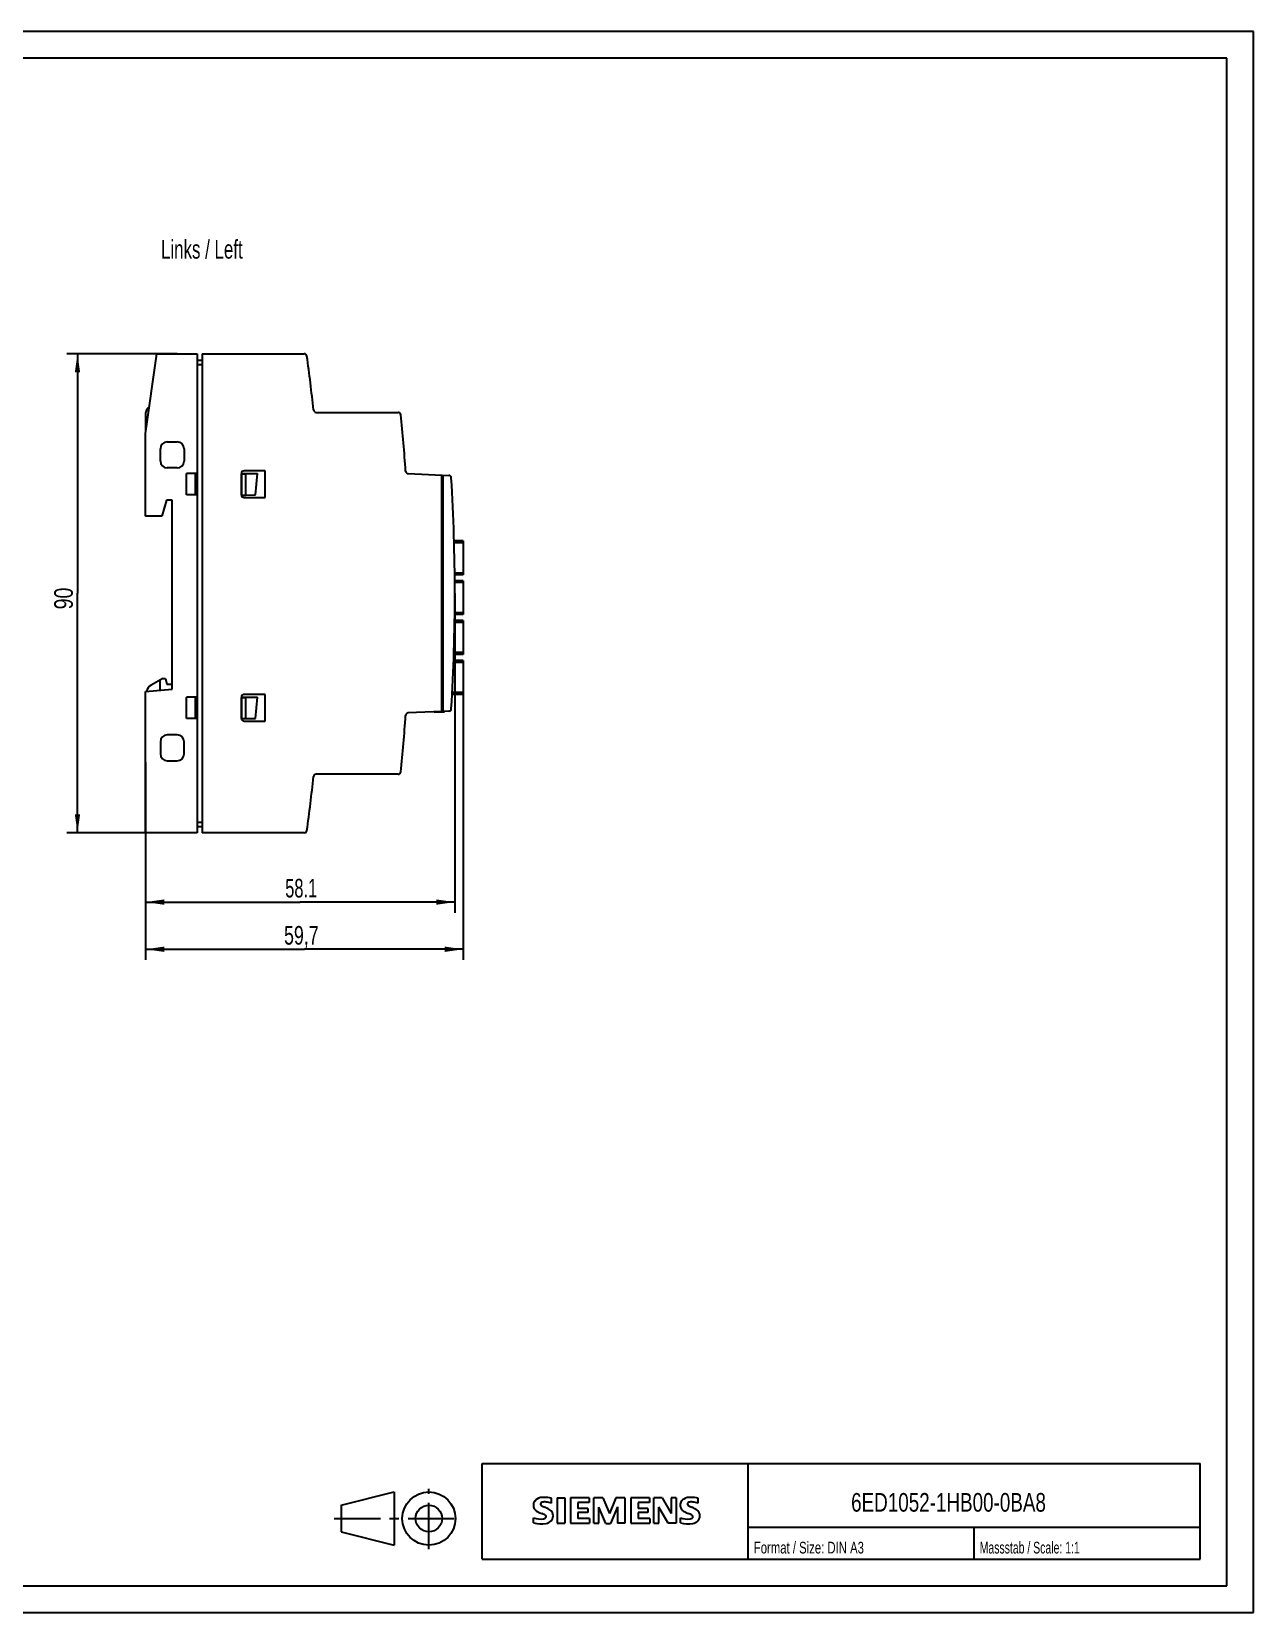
# Model space of a CAD drawing. Extents: x 0 to 420, y 0 to 297.
# Drawn here: x 190.3 to 420, y 0 to 297 of the extents above; entities that cross this region are included whole.
import ezdxf

# ---------------------------------------------------------------- set-up
doc = ezdxf.new("R2010")
doc.units = 0
doc.header["$LTSCALE"] = 23.1
doc.linetypes.add('CENTER', pattern=[0.6, 0.375, -0.075, 0.075, -0.075])
for name, color, linetype in [('11000_LEFT', 7, 'CONTINUOUS'), ('11100_DIM_LEFT', 7, 'CONTINUOUS'), ('11300_LEFT_GERMAN_ENGLISH', 7, 'CONTINUOUS'), ('90000_FRAME', 7, 'CONTINUOUS'), ('91000_TIP', 7, 'CONTINUOUS')]:
    doc.layers.add(name, color=color, linetype=linetype)
doc.styles.get("Standard").update_dxf_attribs({"font": 'txt', "width": 0.8})
doc.dimstyles.new('DIMSTYLE_1', dxfattribs={"dimtxt": 3.5, "dimasz": 3.5, "dimexe": 0.18, "dimexo": 0.0625, "dimgap": 0.09, "dimtad": 1, "dimtxsty": 'STANDARD', "dimcen": 0.09, "dimazin": 3, "dimtp": 0.05, "dimtm": 0.05, "dimtfac": 1, "dimtofl": 0, "dimtmove": 0, "dimatfit": 3, "dimtolj": 1})
doc.dimstyles.new('DIMSTYLE_2', dxfattribs={"dimtxt": 3.5, "dimasz": 3.5, "dimexe": 0.18, "dimexo": 0.0625, "dimgap": 0.09, "dimtad": 1, "dimdec": 1, "dimtxsty": 'STANDARD', "dimcen": 0.09, "dimazin": 3, "dimtp": 0.1, "dimtm": 0.1, "dimtfac": 1, "dimtdec": 1, "dimtofl": 0, "dimtmove": 0, "dimatfit": 3, "dimtolj": 1})

# ---------------------------------------------------------------- blocks, each defined once
blk = doc.blocks.new('*D1')
at = {"layer": '11100_DIM_LEFT', "linetype": 'CONTINUOUS'}
for p, q in [((271.464969, 172.811766), (271.464969, 122.588837)), ((211.764969, 146.468691), (211.764969, 122.588837)), ((211.764969, 124.588837), (241.614969, 124.588837)), ((271.464969, 124.588837), (241.614969, 124.588837))]:
    blk.add_line(p, q, dxfattribs=at)
for points in [[(215.264969, 125.088837), (211.764969, 124.588837), (215.264969, 124.088837)], [(267.964969, 124.088837), (271.464969, 124.588837), (267.964969, 125.088837)]]:
    blk.add_solid(points, dxfattribs=at)
at = {"layer": '11100_DIM_LEFT', "linetype": 'CONTINUOUS', "width": 0.714286}
blk.add_text('59,7', height=3.5, dxfattribs=at).set_placement((237.784311, 125.463837))
blk = doc.blocks.new('*D2')
at = {"layer": '11100_DIM_LEFT', "linetype": 'CONTINUOUS'}
for p, q in [((217.669025, 236.468691), (196.955597, 236.468691)), ((198.955597, 236.468691), (198.955597, 191.468691)), ((198.955597, 146.468691), (198.955597, 191.468691)), ((216.613969, 146.468691), (196.955597, 146.468691))]:
    blk.add_line(p, q, dxfattribs=at)
for points in [[(199.455597, 232.968691), (198.955597, 236.468691), (198.455597, 232.968691)], [(198.455597, 149.968691), (198.955597, 146.468691), (199.455597, 149.968691)]]:
    blk.add_solid(points, dxfattribs=at)
at = {"layer": '11100_DIM_LEFT', "linetype": 'CONTINUOUS', "width": 0.785714}
blk.add_text('90', height=3.5, rotation=90, dxfattribs=at).set_placement((198.080597, 188.448823))
blk = doc.blocks.new('*D3')
at = {"layer": '11100_DIM_LEFT', "linetype": 'CONTINUOUS'}
for p, q in [((269.89, 191.47), (269.89, 131.45)), ((211.76, 159.75), (211.76, 131.45)), ((211.76, 133.45), (240.83, 133.45)), ((269.89, 133.45), (240.83, 133.45))]:
    blk.add_line(p, q, dxfattribs=at)
for points in [[(215.26, 133.95), (211.76, 133.45), (215.26, 132.95)], [(266.39, 132.95), (269.89, 133.45), (266.39, 133.95)]]:
    blk.add_solid(points, dxfattribs=at)
at = {"layer": '11100_DIM_LEFT', "linetype": 'CONTINUOUS', "width": 0.660714}
blk.add_text('58.1', height=3.5, dxfattribs=at).set_placement((238, 134.32))

msp = doc.modelspace()

# ---------------------------------------------------------------- linework, layer by layer
at = {"layer": '11000_LEFT', "color": 7, "linetype": 'CONTINUOUS'}
for p, q in [((211.765, 221.469), (213.873, 236.469)), ((213.873, 236.469), (221.465, 236.469)), ((221.465, 236.469), (221.465, 146.469)), ((221.465, 235.269), (222.365, 235.269)), ((222.365, 236.469), (222.365, 146.469)), ((222.365, 236.469), (241.587, 236.469)), ((221.465, 234.469), (222.365, 234.469)), ((211.815, 221.824), (211.815, 225.469)), ((243.815, 225.469), (259.259, 225.469)), ((211.765, 205.969), (211.765, 221.469)), ((215.84, 219.919), (217.69, 219.919)), ((214.54, 216.319), (214.54, 218.619)), ((218.99, 218.619), (218.99, 216.319)), ((217.69, 215.019), (215.84, 215.019)), ((219.465, 209.969), (219.465, 213.969)), ((221.465, 213.969), (219.465, 213.969)), ((221.076, 213.969), (221.076, 209.969)), ((229.765, 213.969), (229.765, 209.969)), ((229.813, 209.926), (229.815, 213.922)), ((229.815, 213.966), (229.815, 213.922)), ((229.815, 213.966), (232.769, 213.965)), ((229.815, 213.922), (230.615, 213.922)), ((234.265, 214.469), (230.265, 214.469)), ((230.613, 209.926), (230.615, 213.922)), ((230.615, 213.922), (232.769, 213.965)), ((232.392, 209.961), (232.769, 213.965)), ((234.265, 209.469), (234.265, 214.469)), ((261.112, 213.949), (268.74, 213.616)), ((267.465, 169.266), (267.465, 213.672)), ((267.665, 213.564), (267.465, 213.564)), ((267.665, 213.464), (267.465, 213.464)), ((267.665, 169.274), (267.665, 213.663)), ((215.686, 208.969), (214.826, 205.969)), ((216.768, 208.969), (215.686, 208.969)), ((216.768, 173.469), (216.768, 208.969)), ((221.465, 209.969), (219.465, 209.969)), ((229.813, 209.926), (230.613, 209.926)), ((230.265, 209.469), (234.265, 209.469)), ((230.613, 209.926), (232.392, 209.961)), ((214.826, 205.969), (211.765, 205.969)), ((271.465, 201.305), (269.749, 201.305)), ((271.465, 200.955), (269.759, 200.955)), ((271.465, 201.305), (271.465, 194.928)), ((271.465, 195.28), (269.867, 195.28)), ((271.465, 194.93), (269.87, 194.93)), ((271.465, 194.928), (269.87, 194.928)), ((271.465, 193.836), (269.879, 193.836)), ((271.465, 193.486), (269.882, 193.486)), ((271.465, 193.836), (271.465, 187.462)), ((271.465, 187.462), (269.864, 187.462)), ((271.465, 187.812), (269.868, 187.812)), ((271.465, 186.007), (269.845, 186.007)), ((271.465, 186.359), (269.85, 186.359)), ((271.465, 186.357), (269.85, 186.357)), ((271.465, 186.359), (271.465, 179.983)), ((271.465, 178.486), (269.647, 178.486)), ((271.465, 178.836), (269.66, 178.836)), ((271.465, 179.983), (269.699, 179.983)), ((271.465, 180.333), (269.71, 180.333)), ((271.465, 178.836), (271.465, 172.462)), ((214.973, 175.469), (212.815, 174.223)), ((214.973, 175.469), (215.473, 175.469)), ((215.473, 175.469), (215.768, 174.369)), ((211.765, 173.031), (216.768, 173.469)), ((211.765, 146.469), (211.765, 173.031)), ((214.518, 173.272), (214.518, 175.206)), ((215.768, 174.369), (216.768, 174.369)), ((234.265, 172.469), (230.265, 172.469)), ((234.265, 167.469), (234.265, 172.469)), ((271.465, 172.462), (269.467, 172.462)), ((271.465, 172.812), (269.485, 172.812)), ((219.465, 167.969), (219.465, 171.969)), ((221.465, 171.969), (219.465, 171.969)), ((221.076, 171.969), (221.076, 167.969)), ((229.765, 171.969), (229.765, 167.969)), ((229.813, 167.926), (229.815, 171.922)), ((229.815, 171.966), (229.815, 171.922)), ((229.815, 171.966), (232.769, 171.965)), ((229.815, 171.922), (230.615, 171.922)), ((230.613, 167.926), (230.615, 171.922)), ((230.615, 171.922), (232.769, 171.965)), ((232.392, 167.961), (232.769, 171.965)), ((267.665, 169.474), (267.465, 169.474)), ((267.665, 169.374), (267.465, 169.374)), ((268.74, 169.321), (267.665, 169.274)), ((221.465, 167.969), (219.465, 167.969)), ((229.813, 167.926), (230.613, 167.926)), ((230.265, 167.469), (234.265, 167.469)), ((230.613, 167.926), (232.392, 167.961)), ((267.465, 169.266), (261.112, 168.988)), ((265.98, 169.201), (267.965, 169.201)), ((267.965, 169.201), (267.965, 169.287)), ((214.54, 163.584), (214.54, 161.284)), ((217.69, 164.884), (215.84, 164.884)), ((218.99, 161.284), (218.99, 163.584)), ((215.84, 159.984), (217.69, 159.984)), ((259.259, 157.469), (243.815, 157.469)), ((221.465, 146.469), (211.765, 146.469)), ((221.465, 148.469), (222.365, 148.469)), ((221.465, 147.669), (222.365, 147.669)), ((241.587, 146.469), (222.365, 146.469))]:
    msp.add_line(p, q, dxfattribs=at)
for centre, radius, start, end in [((241.587, 235.969), 0.5, 7.85767, 90), ((-80.857, 191.469), 326, 6.06555, 7.85767), ((212.815, 225.469), 1, 110.88846, 180), ((243.815, 225.969), 0.5, 186.06555, 270), ((259.259, 224.969), 0.5, 5.62545, 90), ((-80.845, 191.469), 342.25, 3.84433, 5.62545), ((215.84, 218.619), 1.3, 90, 180), ((217.69, 218.619), 1.3, 0, 90), ((215.84, 216.319), 1.3, 180, 270), ((217.69, 216.319), 1.3, 270, 360), ((230.265, 213.969), 0.5, 90, 180), ((261.134, 214.449), 0.5, 183.84433, 267.5), ((268.718, 213.117), 0.5, 3.54354, 87.5), ((-80.863, 191.469), 350.75, 356.45646, 3.54354), ((230.265, 209.969), 0.5, 180, 270), ((213.815, 172.491), 2, 120, 163.98843), ((230.265, 171.969), 0.5, 90, 180), ((268.718, 169.821), 0.5, 272.5, 356.45646), ((230.265, 167.969), 0.5, 180, 270), ((-80.845, 191.469), 342.25, 354.37456, 356.15567), ((261.134, 168.489), 0.5, 92.5, 176.15567), ((215.84, 163.584), 1.3, 90, 180), ((217.69, 163.584), 1.3, 0, 90), ((215.84, 161.284), 1.3, 180, 270), ((217.69, 161.284), 1.3, 270, 360), ((243.815, 156.969), 0.5, 90, 173.93445), ((259.259, 157.969), 0.5, 270, 354.37456), ((-80.857, 191.469), 326, 352.14233, 353.93445), ((241.587, 146.969), 0.5, 270, 352.14233)]:
    msp.add_arc(centre, radius, start, end, dxfattribs=at)
at = {"layer": '90000_FRAME', "color": 7, "linetype": 'CONTINUOUS'}
for p, q in [((420, 297), (0, 297)), ((420, 0), (420, 297)), ((415, 292), (5, 292)), ((415, 5), (415, 292)), ((275, 28), (410, 28)), ((275, 10), (275, 28)), ((325, 10), (325, 28)), ((410, 10), (410, 28)), ((284.895, 20.916), (285.169, 21.19)), ((288.03, 20.499), (288.03, 21.449)), ((289.124, 21.497), (290.55, 21.497)), ((289.124, 21.497), (289.124, 16.744)), ((290.55, 21.497), (290.55, 16.744)), ((295.16, 21.497), (291.643, 21.497)), ((291.643, 21.497), (291.643, 16.744)), ((295.16, 21.497), (295.16, 20.618)), ((297.727, 21.497), (296.016, 21.497)), ((296.016, 16.744), (296.016, 21.497)), ((297.727, 21.497), (298.963, 18.597)), ((300.151, 21.497), (298.963, 18.597)), ((301.862, 21.497), (300.151, 21.497)), ((301.862, 21.497), (301.862, 16.744)), ((306.473, 21.497), (302.956, 21.497)), ((302.956, 21.497), (302.956, 16.744)), ((306.473, 21.497), (306.473, 20.618)), ((308.85, 21.497), (307.305, 21.497)), ((307.305, 16.744), (307.305, 21.497)), ((308.85, 21.497), (310.537, 18.55)), ((311.488, 21.497), (310.537, 21.497)), ((310.537, 21.497), (310.537, 18.55)), ((311.488, 21.497), (311.488, 16.744)), ((315.623, 20.499), (315.623, 21.449)), ((295.16, 20.618), (293.021, 20.618)), ((293.021, 20.618), (293.021, 19.548)), ((294.875, 19.548), (293.021, 19.548)), ((294.875, 18.764), (293.021, 18.764)), ((293.021, 18.764), (293.021, 17.647)), ((294.875, 19.548), (294.875, 18.764)), ((298.297, 16.696), (296.966, 19.786)), ((296.966, 16.744), (296.966, 19.786)), ((300.484, 19.833), (299.153, 16.696)), ((300.484, 19.833), (300.484, 16.744)), ((306.473, 20.618), (304.334, 20.618)), ((304.334, 20.618), (304.334, 19.548)), ((306.188, 19.548), (304.334, 19.548)), ((306.188, 18.764), (304.334, 18.764)), ((304.334, 18.764), (304.334, 17.647)), ((306.188, 19.548), (306.188, 18.764)), ((309.967, 16.744), (308.255, 19.786)), ((308.255, 16.744), (308.255, 19.786)), ((284.703, 16.839), (284.703, 17.789)), ((289.124, 16.744), (290.55, 16.744)), ((291.643, 16.744), (295.208, 16.744)), ((295.208, 17.647), (293.021, 17.647)), ((295.208, 17.647), (295.208, 16.744)), ((296.016, 16.744), (296.966, 16.744)), ((298.297, 16.696), (299.153, 16.696)), ((301.862, 16.744), (300.484, 16.744)), ((302.956, 16.744), (306.52, 16.744)), ((306.52, 17.647), (304.334, 17.647)), ((306.52, 17.647), (306.52, 16.744)), ((307.305, 16.744), (308.255, 16.744)), ((311.488, 16.744), (309.967, 16.744)), ((312.296, 16.839), (312.296, 17.789)), ((325, 16), (410, 16)), ((367.5, 10), (367.5, 16)), ((275, 10), (410, 10)), ((5, 5), (415, 5)), ((0, 0), (420, 0))]:
    msp.add_line(p, q, dxfattribs=at)
for centre, radius, start, end in [((285.795, 20.25), 1.12, 142.81392, 167.1523), ((286.14, 19.943), 1.581, 121.2141, 141.52548), ((286.52, 19.254), 2.367, 86.2218, 120.42726), ((286.251, 12.558), 9.068, 78.68271, 87.31476), ((313.387, 20.25), 1.12, 142.81392, 167.1523), ((313.733, 19.943), 1.581, 121.2141, 141.52548), ((314.112, 19.254), 2.367, 86.2218, 120.42726), ((313.844, 12.558), 9.068, 78.68271, 87.31476), ((285.963, 20.142), 1.309, 164.19749, 195.80251), ((285.9, 20.102), 1.239, 194.79522, 225.71766), ((286.504, 20.808), 2.166, 227.31193, 242.70403), ((290.359, 28.342), 10.629, 242.86201, 247.1042), ((286.307, 20.368), 0.303, 154.44004, 221.82017), ((286.386, 20.289), 0.41, 102.82878, 149.22596), ((286.717, 20.754), 0.866, 222.77604, 239.03624), ((279.564, 2.549), 17.332, 65.34147, 67.39978), ((287.619, 22.35), 2.699, 240.0482, 251.37797), ((286.803, 18.546), 2.202, 84.04001, 103.34277), ((284.21, 13.424), 6.859, 59.90203, 68.20365), ((286.692, 17.976), 0.34, 305.50322, 72.46529), ((286.463, 16.129), 4.642, 70.26259, 82.95242), ((286.886, 18.062), 1.505, 25.95629, 59.48348), ((286.958, 18.14), 1.406, 335.3868, 24.39151), ((313.555, 20.142), 1.309, 164.19749, 195.80251), ((313.493, 20.102), 1.239, 194.79522, 225.71766), ((314.097, 20.808), 2.166, 227.31193, 242.70403), ((317.952, 28.342), 10.629, 242.86201, 247.1042), ((313.9, 20.368), 0.303, 154.44004, 221.82017), ((313.979, 20.289), 0.41, 102.82878, 149.22596), ((314.31, 20.754), 0.866, 222.77604, 239.03624), ((307.156, 2.549), 17.332, 65.34147, 67.39978), ((315.212, 22.35), 2.699, 240.0482, 251.37797), ((314.396, 18.546), 2.202, 84.04001, 103.34277), ((311.803, 13.424), 6.859, 59.90203, 68.20365), ((314.285, 17.976), 0.34, 305.50322, 72.46529), ((314.055, 16.129), 4.642, 70.26259, 82.95242), ((314.479, 18.062), 1.505, 25.95629, 59.48348), ((314.551, 18.14), 1.406, 335.3868, 24.39151), ((285.948, 20.801), 3.259, 247.53002, 280.75795), ((286.126, 21.378), 4.757, 252.59392, 280.98166), ((286.408, 18.701), 1.112, 277.71, 295.68849), ((286.581, 18.76), 2.101, 282.40584, 311.86444), ((286.954, 18.193), 1.433, 315.89046, 333.52293), ((313.541, 20.801), 3.259, 247.53002, 280.75795), ((313.719, 21.378), 4.757, 252.59392, 280.98166), ((314, 18.701), 1.112, 277.71, 295.68849), ((314.174, 18.76), 2.101, 282.40584, 311.86444), ((314.546, 18.193), 1.433, 315.89046, 333.52293)]:
    msp.add_arc(centre, radius, start, end, dxfattribs=at)
at = {"layer": '91000_TIP', "color": 7, "linetype": 'CONTINUOUS'}
for p, q in [((248.508, 20.129), (258.508, 22.629)), ((258.508, 22.629), (258.508, 12.629)), ((248.508, 20.129), (248.508, 15.129)), ((248.508, 15.129), (258.508, 12.629))]:
    msp.add_line(p, q, dxfattribs=at)
at = {"layer": '91000_TIP', "color": 7, "linetype": 'CENTER'}
for p, q in [((265.008, 11.907), (265.008, 23.191)), ((247.229, 17.629), (270.831, 17.629))]:
    msp.add_line(p, q, dxfattribs=at)
at = {"layer": '91000_TIP', "color": 7, "linetype": 'CONTINUOUS'}
for radius in [5, 2.5]:
    msp.add_circle((265.008, 17.629), radius, dxfattribs=at)

# ---------------------------------------------------------------- texts
at = {"layer": '11300_LEFT_GERMAN_ENGLISH', "color": 7, "linetype": 'CONTINUOUS', "width": 0.678571}
msp.add_text('Links / Left', height=3.5, dxfattribs=at).set_placement((214.654, 254.352))
at = {"layer": '90000_FRAME', "color": 7, "linetype": 'CONTINUOUS'}
for s, height, width, p in [('6ED1052-1HB00-0BA8', 3.5, 0.756614, (344.382, 18.925)), ('Format / Size: DIN A3', 2.2, 0.723356, (326.092, 11.067)), ('Massstab / Scale: 1:1', 2.2, 0.668934, (368.545, 11.067))]:
    msp.add_text(s, height=height, dxfattribs=dict(at, width=width)).set_placement(p)

# ---------------------------------------------------------------- dimensions: what is measured, and where the dimension line sits
at = {"layer": '11100_DIM_LEFT', "linetype": 'CONTINUOUS'}
dim = msp.add_linear_dim(base=(198.956, 146.469), p1=(217.669, 236.469), p2=(216.614, 146.469), angle=270, text='90', dimstyle='DIMSTYLE_1', dxfattribs=at)
dim.commit()
dim.dimension.update_dxf_attribs({"geometry": '*D2', "text_midpoint": (196.331, 191.199), "dimtype": 160})
dim = msp.add_linear_dim(base=(269.887, 133.448), p1=(211.765, 159.75), p2=(269.887, 191.469), dimstyle='DIMSTYLE_2', dxfattribs=at)
dim.commit()
dim.dimension.update_dxf_attribs({"geometry": '*D3', "text_midpoint": (242.62, 136.073), "dimtype": 160})
dim = msp.add_linear_dim(base=(271.465, 124.589), p1=(211.765, 146.469), p2=(271.465, 172.812), text='59,7', dimstyle='DIMSTYLE_1', dxfattribs=at)
dim.commit()
dim.dimension.update_dxf_attribs({"geometry": '*D1', "text_midpoint": (242.784, 127.214), "dimtype": 160})

doc.saveas('drawing.dxf')
